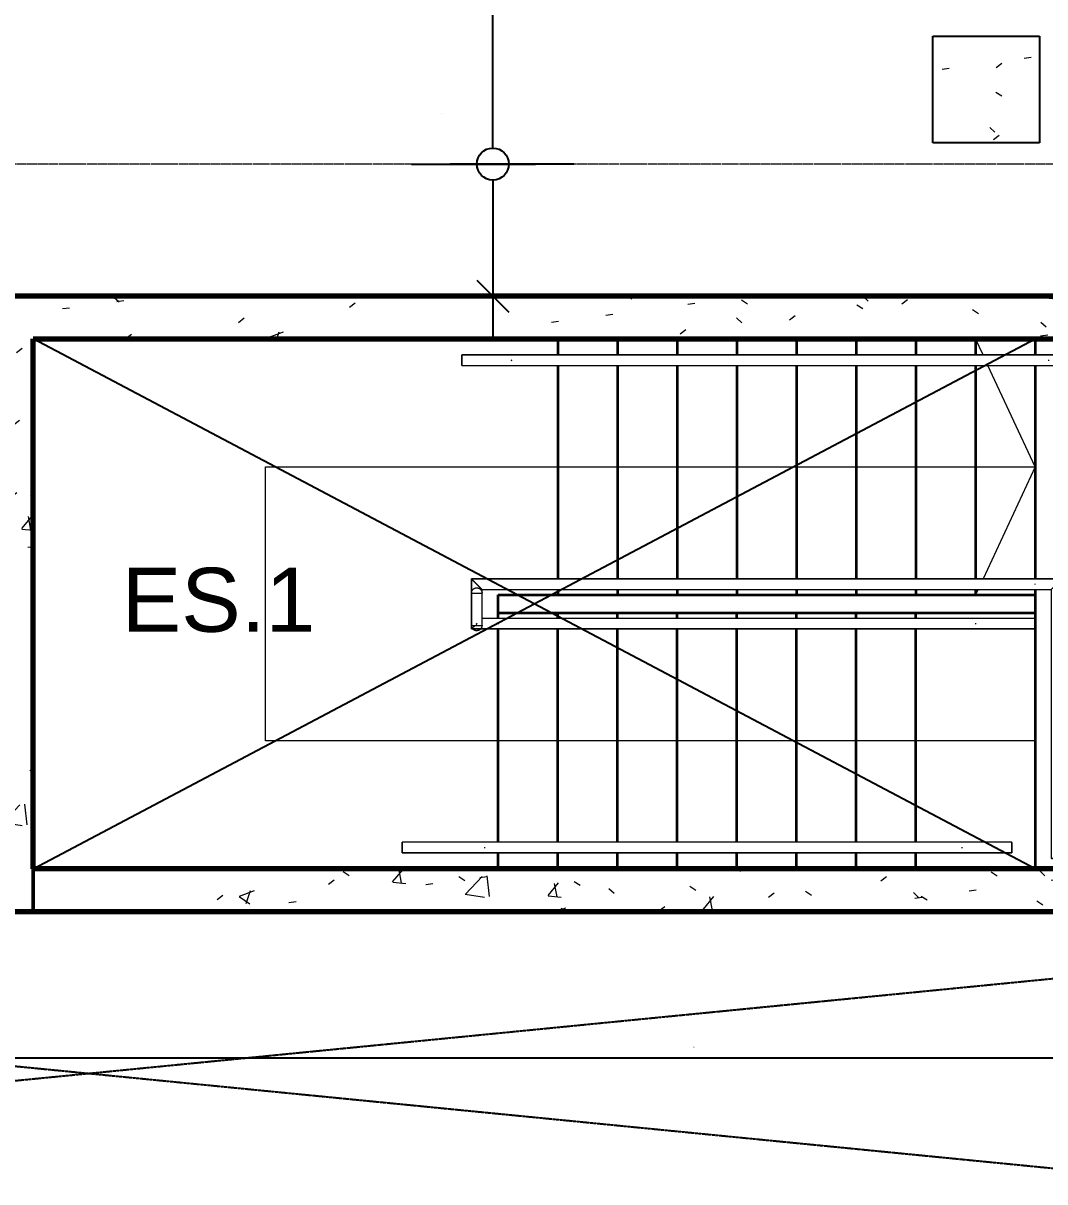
# Model space of a CAD drawing. Header units: millimetres. Extents: x -1379 to 1385823, y -4884429 to 548763.
# Drawn here: x 288662 to 293455, y -2310910 to -2305477 of the extents above; entities that cross this region are included whole.
import ezdxf

# ---------------------------------------------------------------- set-up
doc = ezdxf.new("R2010")
doc.units = ezdxf.units.MM
doc.linetypes.add('DPA_Grid _ Level 100', pattern=[10, 5.5, -1.6, 1.3, -1.6])
doc.linetypes.add('DPA_Overhead 100', pattern=[2.75, 1.75, -1])
for name, color, linetype in [('000 - CONCRETE_COL_CUT_COLOR_5', 7, 'Continuous'), ('000 - CONCRETE_EX_BUILDING_MAIN_COLOR_1', 7, 'Continuous'), ('000 - D I M', 7, 'Continuous')]:
    doc.layers.add(name, color=color, linetype=linetype)
for name, color, linetype, lineweight in [('_ _ A-DETL-OPENING', 7, 'Continuous', 25), ('A-COLS-E', 7, 'Continuous', 35), ('A-FLOR-E', 7, 'Continuous', 35), ('A-FLOR-HRAL', 7, 'Continuous', 35), ('A-FLOR-OVHD', 7, 'DPA_Overhead 100', 25), ('A-WALL', 7, 'Continuous', 70), ('A-WALL-PATT', 7, 'Continuous', 70), ('S-GRID', 7, 'Continuous', 9), ('S-STRS-ANNO', 7, 'Continuous', 9), ('S-STRS-E', 7, 'Continuous', 35), ('S-STRS-IDEN', 7, 'Continuous', 35), ('WALL-E', 7, 'Continuous', 50)]:
    doc.layers.add(name, color=color, linetype=linetype, lineweight=lineweight)
doc.styles.add('Arial_2', font='arial.ttf', dxfattribs={"height": 3})
doc.dimstyles.new('DPA-DIM-3_0_C-T', dxfattribs={"dimscale": 304.8, "dimtxt": 306.07782, "dimasz": 0.492126, "dimexe": 0.656168, "dimexo": 0.0625, "dimgap": 0.164042, "dimtad": 0, "dimjust": 2, "dimdec": 0, "dimzin": 0, "dimdsep": 46, "dimtxsty": 'Arial_2', "dimblk1": 'DOTBLANK', "dimblk2": 'OBLIQUE', "dimsah": 1, "dimcen": 0.09, "dimdle": 0.656168, "dimclrd": 7, "dimclre": 7, "dimclrt": 7, "dimadec": 8, "dimazin": 0, "dimtfac": 1, "dimtdec": 4, "dimtix": 1, "dimtmove": 2, "dimatfit": 3, "dimfxl": 1.312336, "dimfxlon": 1, "dimtvp": 1, "dimtolj": 1, "dimtzin": 0, "dimarcsym": 2})
doc.dimstyles.new('DPA-DIM-3_0_T-T', dxfattribs={"dimscale": 304.8, "dimtxt": 306.07782, "dimasz": 0.656168, "dimexe": 0.656168, "dimexo": 0.0625, "dimgap": 0.164042, "dimtad": 1, "dimdec": 0, "dimzin": 0, "dimdsep": 46, "dimtxsty": 'Arial_2', "dimblk1": 'OBLIQUE', "dimblk2": 'OBLIQUE', "dimsah": 1, "dimcen": 0.09, "dimdle": 0.656168, "dimclrd": 7, "dimclre": 7, "dimclrt": 7, "dimadec": 8, "dimazin": 0, "dimtfac": 1, "dimtdec": 4, "dimtix": 1, "dimtmove": 0, "dimatfit": 3, "dimfxl": 1.312336, "dimfxlon": 1, "dimtvp": 1, "dimtolj": 1, "dimtzin": 0, "dimarcsym": 2})
pattern_1 = [(50, (63773.17, 7357.75), (728.7365, -63.75582), [76.2, -838.2]), (355, (63773.2, 7357.75), (-140.97162, 764.2276), [60.96, -670.56]), (100.451, (63833.9, 7352.44), (587.77, 700.46675), [64.76, -712.36]), (46.184, (63773.2, 7560.95), (1084.31624, -168.17096), [114.3, -1257.3]), (96.636, (63863.5, 7546.9), (949.6099, 989.70985), [97.14, -1068.54]), (351.184, (63773.2, 7561), (949.62055, 989.70115), [91.44, -1005.84]), (21, (63874.77, 7510.15), (606.45787, -409.06057), [76.2, -838.2]), (326, (63874.8, 7510.15), (247.20834, 736.75292), [60.96, -670.56]), (71.451, (63925.3, 7476.06), (853.66825, 327.68547), [64.76, -712.36]), (37.5, (63773.17, 7357.75), (12.354693, 338.22012), [33.528, -628.904, 33.528, -647.192, -673.1]), (37.5, (63773.17, 7357.75), (12.354693, 338.22012), [-1343.152, 33.528, -639.572]), (7.5, (63773.17, 7357.75), (267.278874, 400.722127), [33.528, -354.584, 33.528, -613.664, -256.54]), (7.5, (63773.17, 7357.75), (267.278874, 400.722127), [-1035.304, 33.528, -223.012]), (327.5, (63546.6, 7357.75), (542.36333, -22.915345), [33.528, -220.472, 33.528, -758.952, -1051.56]), (327.5, (63546.6, 7357.75), (542.36333, -22.915345), [-1046.48, 33.528, -1018.032]), (317.5, (63445, 7357.75), (592.51696, 101.70711), [33.528, -296.672, 33.528, -492.76, -746.76]), (317.5, (63445, 7357.75), (592.51696, 101.70711), [-856.488, 33.528, -713.232])]

# ---------------------------------------------------------------- blocks, each defined once
blk = doc.blocks.new('DPA_Rectangular - 500 x 500mm-V6-IV01 - LOWER ROOF LEVEL PLAN')
at = {"layer": '000 - CONCRETE_COL_CUT_COLOR_5', "lineweight": 9}
h = blk.add_hatch(dxfattribs=at)
h.set_pattern_fill('FP_7', style=0, pattern_type=2)
h.set_pattern_definition([(50, (-229406.46, 2313145.5), (728.7365, -63.75582), [76.2, -838.2]), (355, (-229406.5, 2313145.5), (-140.97162, 764.2276), [60.96, -670.56]), (100.451, (-229345.74, 2313140.2), (587.77, 700.46675), [64.76, -712.36]), (46.184, (-229406.5, 2313348.7), (1084.31624, -168.17096), [114.3, -1257.3]), (96.636, (-229316.1, 2313334.7), (949.6099, 989.70985), [97.14, -1068.54]), (351.184, (-229406.5, 2313348.7), (949.62055, 989.70115), [91.44, -1005.84]), (21, (-229304.86, 2313297.9), (606.45787, -409.06057), [76.2, -838.2]), (326, (-229304.9, 2313297.9), (247.20834, 736.75292), [60.96, -670.56]), (71.451, (-229254.3, 2313263.8), (853.66825, 327.68547), [64.76, -712.36]), (37.5, (-229406.46, 2313145.48), (12.354693, 338.22012), [33.528, -628.904, 33.528, -1320.292]), (37.5, (-229406.46, 2313145.48), (12.354693, 338.22012), [-695.96, -647.192, 33.528, -639.572]), (7.5, (-229406.46, 2313145.48), (267.278874, 400.722127), [33.528, -354.584, 33.528, -870.204]), (7.5, (-229406.46, 2313145.48), (267.278874, 400.722127), [-421.64, -613.664, 33.528, -223.012]), (327.5, (-229633.03, 2313145.48), (542.36333, -22.915345), [33.528, -220.472, 33.528, -1810.512]), (327.5, (-229633.03, 2313145.48), (542.36333, -22.915345), [-287.528, -758.952, 33.528, -1018.032]), (317.5, (-229734.63, 2313145.5), (592.51696, 101.70711), [33.528, -296.672, 33.528, -1239.52]), (317.5, (-229734.63, 2313145.5), (592.51696, 101.70711), [-363.728, -492.76, 33.528, -713.232])])
h.paths.add_polyline_path([(250, -250), (250, 250), (-250, 250), (-250, -250)])
at = {"layer": '000 - CONCRETE_COL_CUT_COLOR_5', "color": 7}
for p, q in [((-250, 250), (250, 250)), ((-250, -250), (-250, 250)), ((250, 250), (250, -250)), ((250, -250), (-250, -250))]:
    blk.add_line(p, q, dxfattribs=at)
blk = doc.blocks.new('Railing - Railing-6006612-IV01 - LOWER ROOF LEVEL PLAN')
at = {"layer": '000 - CONCRETE_EX_BUILDING_MAIN_COLOR_1', "color": 7, "lineweight": 9}
for p, q in [((290764.6, -2308317.7), (290764.6, -2308200.2)), ((290814.6, -2308267.7), (290814.6, -2308200.2)), ((290889.6, -2308267.7), (290814.6, -2308267.7)), ((291589.6, -2308267.7), (290889.6, -2308267.7)), ((292429.6, -2308267.7), (291589.6, -2308267.7)), ((293129.6, -2308267.7), (292429.6, -2308267.7)), ((293409.6, -2308267.7), (293129.6, -2308267.7)), ((290772.4, -2308317.7), (290764.6, -2308317.7)), ((290889.6, -2308317.7), (290806.5, -2308317.7)), ((291589.6, -2308317.7), (290889.6, -2308317.7)), ((292429.6, -2308317.7), (291589.6, -2308317.7)), ((293129.6, -2308317.7), (292429.6, -2308317.7)), ((293409.6, -2308317.7), (293129.6, -2308317.7))]:
    blk.add_line(p, q, dxfattribs=at)
blk = doc.blocks.new('Top Rail Type - Top Rail_Internal_-6006617-IV01 - LOWER ROOF LEVEL PLAN')
at = {"layer": '000 - CONCRETE_EX_BUILDING_MAIN_COLOR_1', "color": 7, "lineweight": 9}
for p, q in [((290764.6, -2308149.6), (290764.6, -2308200.2)), ((290787.3, -2308149.6), (290792, -2308149.6)), ((290814.6, -2308200.2), (290814.6, -2308149.6)), ((290764.6, -2308200.2), (290764.6, -2308317.7)), ((290814.6, -2308267.7), (290814.6, -2308200.2)), ((290882.5, -2308267.7), (290814.6, -2308267.7)), ((291576.4, -2308267.7), (290882.5, -2308267.7)), ((292416.4, -2308267.7), (291576.4, -2308267.7)), ((293122.5, -2308267.7), (292416.4, -2308267.7)), ((293409.6, -2308267.7), (293122.5, -2308267.7)), ((290764.6, -2308317.7), (290882.5, -2308317.7)), ((290882.5, -2308317.7), (291576.4, -2308317.7)), ((291576.4, -2308317.7), (292416.4, -2308317.7)), ((292416.4, -2308317.7), (293122.5, -2308317.7)), ((293122.5, -2308317.7), (293409.6, -2308317.7))]:
    blk.add_line(p, q, dxfattribs=at)
for points, knots in [([(290787.3, -2308295.1), (290787.5, -2308294.9), (290788.3, -2308294.1), (290789.6, -2308292.7), (290791, -2308291.4), (290791.7, -2308290.6), (290792, -2308290.4)], [-0.5298173, -0.5298173, -0.5298173, -0.5298173, -0.52083333, -0.5, -0.47916667, -0.4701827, -0.4701827, -0.4701827, -0.4701827]), ([(290765.5, -2308316.9), (290765.8, -2308316.6), (290766.5, -2308315.9), (290767.9, -2308314.5), (290769.4, -2308312.9), (290770.5, -2308311.9), (290770.8, -2308311.5)], [-0.9166667, -0.9166667, -0.9166667, -0.9166667, -0.875, -0.8333333, -0.7916667, -0.7708333, -0.7708333, -0.7708333, -0.7708333]), ([(290772, -2308310.4), (290772.7, -2308309.7), (290774, -2308308.4), (290775.7, -2308306.6), (290777.1, -2308305.3), (290778.6, -2308303.8), (290780, -2308302.4), (290781, -2308301.4), (290781.5, -2308300.9)], [-0.75, -0.75, -0.75, -0.75, -0.7083333, -0.6875, -0.6666667, -0.6458333, -0.625, -0.6059328, -0.6059328, -0.6059328, -0.6059328])]:
    blk.add_open_spline(points, degree=3, knots=knots, dxfattribs=at)
for points in [[(290889.6, -2308290.8), (290889.6, -2308291.4), (290889.6, -2308292.7), (290889.6, -2308294.1), (290889.6, -2308294.7)], [(293129.6, -2308290.8), (293129.6, -2308291.4), (293129.6, -2308292.7), (293129.6, -2308294.1), (293129.6, -2308294.7)], [(290768, -2308314.4), (290767.4, -2308314.9), (290766.5, -2308315.9), (290765.8, -2308316.6), (290765.5, -2308316.9)]]:
    blk.add_open_spline(points, degree=3, dxfattribs=at)
blk = doc.blocks.new('Top Rail Type - Half Circle_25mm-5997168-IV01 - LOWER ROOF LEVEL PLAN')
at = {"layer": '000 - CONCRETE_EX_BUILDING_MAIN_COLOR_1', "color": 7, "lineweight": 9, "flags": 128}
for points in [[(0, 25), (1, 25), (2, 24.9), (3, 24.8), (4, 24.7), (5, 24.5), (5.9, 24.3), (6.9, 24), (7.9, 23.7), (8.8, 23.4), (9.7, 23), (10.6, 22.6), (11.5, 22.2), (12.4, 21.7), (13.3, 21.2), (14.1, 20.6), (14.9, 20.1), (15.7, 19.4), (16.5, 18.8), (17.2, 18.1), (17.9, 17.4), (18.6, 16.7)], [(18.6, 16.7), (19.3, 15.9), (19.9, 15.1), (20.5, 14.3), (21, 13.5), (21.6, 12.7), (22, 11.8), (22.5, 10.9), (22.9, 10), (23.3, 9.1), (23.6, 8.1), (24, 7.2), (24.2, 6.2), (24.4, 5.2), (24.6, 4.2), (24.8, 3.3), (24.9, 2.3), (25, 1.3), (25, 0.3)], [(25, -1), (24.9, -2), (24.8, -3), (24.7, -4), (24.5, -5), (24.3, -5.9), (24, -6.9), (23.7, -7.9), (23.4, -8.8), (23, -9.7), (22.6, -10.6), (22.2, -11.5), (21.7, -12.4), (21.2, -13.3), (20.6, -14.1), (20.1, -14.9), (19.4, -15.7), (18.8, -16.5), (18.1, -17.2), (17.4, -17.9), (16.7, -18.6), (15.9, -19.3), (15.1, -19.9), (14.3, -20.5), (13.5, -21), (12.7, -21.6), (11.8, -22), (10.9, -22.5), (10, -22.9), (9.1, -23.3), (8.1, -23.6), (7.2, -24), (6.2, -24.2), (5.2, -24.4), (4.2, -24.6), (3.3, -24.8), (2.3, -24.9), (1.3, -25), (0.3, -25), (0, -25)]]:
    blk.add_lwpolyline(points, dxfattribs=at)
blk = doc.blocks.new('Top Rail Type - Top Rail_Internal_-V664-IV01 - LOWER ROOF LEVEL PLAN')
at = {"layer": '000 - CONCRETE_EX_BUILDING_MAIN_COLOR_1', "color": 7, "lineweight": 9}
for p, q in [((290764.6, -2308149.6), (290814.6, -2308149.6)), ((290764.6, -2308317.7), (290764.6, -2308149.6)), ((290814.6, -2308267.7), (290814.6, -2308149.6)), ((290889.6, -2308267.7), (290814.6, -2308267.7)), ((293129.6, -2308267.7), (290889.6, -2308267.7)), ((293409.6, -2308267.7), (293129.6, -2308267.7)), ((290889.6, -2308317.7), (290764.6, -2308317.7)), ((293129.6, -2308317.7), (290889.6, -2308317.7)), ((293409.6, -2308317.7), (293129.6, -2308317.7))]:
    blk.add_line(p, q, dxfattribs=at)
blk = doc.blocks.new('Railing - Railing-6006670-IV01 - LOWER ROOF LEVEL PLAN')
at = {"layer": '000 - CONCRETE_EX_BUILDING_MAIN_COLOR_1', "color": 7, "lineweight": 9}
for p, q in [((290764.6, -2308082.7), (290889.6, -2308082.7)), ((290764.6, -2308200.2), (290764.6, -2308082.7)), ((290889.6, -2308082.7), (291869.6, -2308082.7)), ((291869.6, -2308082.7), (292709.6, -2308082.7)), ((292709.6, -2308082.7), (293409.6, -2308082.7)), ((293409.6, -2308082.7), (293534.6, -2308082.7)), ((293534.6, -2308082.7), (293534.6, -2309342.7)), ((290814.6, -2308132.7), (290889.6, -2308132.7)), ((290814.6, -2308200.2), (290814.6, -2308132.7)), ((290889.6, -2308132.7), (291869.6, -2308132.7)), ((291869.6, -2308132.7), (292709.6, -2308132.7)), ((292709.6, -2308132.7), (293409.6, -2308132.7)), ((293409.6, -2308132.7), (293484.6, -2308132.7)), ((293484.6, -2308132.7), (293484.6, -2309342.7))]:
    blk.add_line(p, q, dxfattribs=at)
blk = doc.blocks.new('Top Rail Type - Top Rail_Internal_-6006675-IV01 - LOWER ROOF LEVEL PLAN')
at = {"layer": '000 - CONCRETE_EX_BUILDING_MAIN_COLOR_1', "color": 7, "lineweight": 9}
for p, q in [((290764.6, -2308082.7), (290764.6, -2308200.2)), ((290896.8, -2308082.7), (290764.6, -2308082.7)), ((291882.9, -2308082.7), (290896.8, -2308082.7)), ((292722.9, -2308082.7), (291882.9, -2308082.7)), ((293416.8, -2308082.7), (292722.9, -2308082.7)), ((293534.6, -2308082.7), (293416.8, -2308082.7)), ((293534.6, -2309342.7), (293534.6, -2308082.7)), ((290814.6, -2308200.2), (290814.6, -2308132.7)), ((290814.6, -2308132.7), (290896.8, -2308132.7)), ((290896.8, -2308132.7), (291882.9, -2308132.7)), ((291882.9, -2308132.7), (292722.9, -2308132.7)), ((292722.9, -2308132.7), (293416.8, -2308132.7)), ((293416.8, -2308132.7), (293484.6, -2308132.7)), ((293484.6, -2308132.7), (293484.6, -2309342.7)), ((290764.6, -2308200.2), (290764.6, -2308300.9)), ((290814.6, -2308300.9), (290814.6, -2308200.2)), ((290792, -2308300.9), (290787.3, -2308300.9)), ((293484.6, -2309342.7), (293484.6, -2309393.4)), ((293534.6, -2309393.4), (293534.6, -2309342.7)), ((293485.5, -2309393.4), (293533.8, -2309393.4)), ((293533.8, -2309393.4), (293485.5, -2309393.4))]:
    blk.add_line(p, q, dxfattribs=at)
for points, knots in [([(290813.1, -2308131.2), (290813, -2308131), (290812.5, -2308130.5), (290811.3, -2308129.4), (290809.8, -2308127.9), (290808.4, -2308126.5), (290806.9, -2308125), (290804.9, -2308123), (290802.6, -2308120.7), (290800.7, -2308118.8), (290799.2, -2308117.3), (290797.7, -2308115.7), (290796.1, -2308114.2), (290794.5, -2308112.6), (290792.9, -2308111), (290791.3, -2308109.3), (290789.6, -2308107.7), (290788, -2308106.1), (290786.4, -2308104.4), (290784.8, -2308102.8), (290783.2, -2308101.2), (290781.6, -2308099.7), (290780.1, -2308098.1), (290778.6, -2308096.6), (290777.1, -2308095.2), (290775.7, -2308093.8), (290774, -2308092), (290772.3, -2308090.4), (290770.8, -2308088.9), (290769.4, -2308087.5), (290767.9, -2308086), (290766.5, -2308084.5), (290765.8, -2308083.8), (290765.5, -2308083.6)], [0.1123442, 0.1123442, 0.1123442, 0.1123442, 0.125, 0.1666667, 0.2083333, 0.2291667, 0.25, 0.2916667, 0.3333333, 0.3541667, 0.375, 0.3958333, 0.4166667, 0.4375, 0.4583333, 0.4791667, 0.5, 0.5208333, 0.5416667, 0.5625, 0.5833333, 0.6041667, 0.625, 0.6458333, 0.6666667, 0.6875, 0.7083333, 0.75, 0.7708333, 0.7916667, 0.8333333, 0.875, 0.9166667, 0.9166667, 0.9166667, 0.9166667]), ([(290765.5, -2308083.6), (290765.8, -2308083.8), (290766.5, -2308084.5), (290767.9, -2308086), (290769.4, -2308087.5), (290770.8, -2308088.9), (290772.3, -2308090.4), (290774.4, -2308092.4), (290776.6, -2308094.7), (290778.6, -2308096.6), (290780.1, -2308098.1), (290781.6, -2308099.7), (290783.2, -2308101.2), (290784.8, -2308102.8), (290786.4, -2308104.4), (290788, -2308106.1), (290789.6, -2308107.7), (290791.3, -2308109.3), (290792.9, -2308111), (290794.5, -2308112.6), (290796.1, -2308114.2), (290797.7, -2308115.7), (290799.2, -2308117.3), (290800.7, -2308118.8), (290802.1, -2308120.2), (290803.5, -2308121.6), (290805.3, -2308123.4), (290806.9, -2308125), (290808.4, -2308126.5), (290809.8, -2308127.9), (290811.3, -2308129.4), (290812.5, -2308130.5), (290813, -2308131), (290813.1, -2308131.2)], [0.0833333, 0.0833333, 0.0833333, 0.0833333, 0.125, 0.1666667, 0.2083333, 0.2291667, 0.25, 0.2916667, 0.3333333, 0.3541667, 0.375, 0.3958333, 0.4166667, 0.4375, 0.4583333, 0.4791667, 0.5, 0.5208333, 0.5416667, 0.5625, 0.5833333, 0.6041667, 0.625, 0.6458333, 0.6666667, 0.6875, 0.7083333, 0.75, 0.7708333, 0.7916667, 0.8333333, 0.875, 0.8876558, 0.8876558, 0.8876558, 0.8876558]), ([(293533.8, -2308083.6), (293533.5, -2308083.8), (293532.8, -2308084.5), (293531.3, -2308086), (293529.8, -2308087.5), (293528.4, -2308088.9), (293527, -2308090.4), (293525.3, -2308092), (293523.5, -2308093.8), (293522.1, -2308095.2), (293520.7, -2308096.6), (293519.2, -2308098.1), (293517.7, -2308099.7), (293516.1, -2308101.2), (293514.5, -2308102.8), (293512.9, -2308104.4), (293511.3, -2308106.1), (293509.6, -2308107.7), (293508, -2308109.3), (293506.4, -2308111), (293504.7, -2308112.6), (293503.2, -2308114.2), (293501.6, -2308115.7), (293500.1, -2308117.3), (293498.6, -2308118.8), (293497.1, -2308120.2), (293495.7, -2308121.6), (293494, -2308123.4), (293492.3, -2308125), (293490.8, -2308126.5), (293489.4, -2308127.9), (293487.9, -2308129.4), (293486.8, -2308130.5), (293486.3, -2308131.1), (293486.2, -2308131.2)], [-0.9166667, -0.9166667, -0.9166667, -0.9166667, -0.875, -0.8333333, -0.7916667, -0.7708333, -0.75, -0.7083333, -0.6875, -0.6666667, -0.6458333, -0.625, -0.6041667, -0.5833333, -0.5625, -0.5416667, -0.5208333, -0.5, -0.4791667, -0.4583333, -0.4375, -0.4166667, -0.3958333, -0.375, -0.3541667, -0.3333333, -0.3125, -0.2916667, -0.25, -0.2291667, -0.2083333, -0.1666667, -0.125, -0.1123442, -0.1123442, -0.1123442, -0.1123442]), ([(293486.2, -2308131.2), (293486.3, -2308131.1), (293486.8, -2308130.5), (293487.9, -2308129.4), (293489.4, -2308127.9), (293490.8, -2308126.5), (293492.3, -2308125), (293494, -2308123.4), (293495.7, -2308121.6), (293497.1, -2308120.2), (293498.6, -2308118.8), (293500.1, -2308117.3), (293501.6, -2308115.7), (293503.2, -2308114.2), (293504.7, -2308112.6), (293506.4, -2308111), (293508, -2308109.3), (293509.6, -2308107.7), (293511.3, -2308106.1), (293512.9, -2308104.4), (293514.5, -2308102.8), (293516.1, -2308101.2), (293517.7, -2308099.7), (293519.2, -2308098.1), (293520.7, -2308096.6), (293522.1, -2308095.2), (293523.5, -2308093.8), (293525.3, -2308092), (293527, -2308090.4), (293528.4, -2308088.9), (293529.8, -2308087.5), (293531.3, -2308086), (293532.8, -2308084.5), (293533.5, -2308083.8), (293533.8, -2308083.6)], [-0.8876558, -0.8876558, -0.8876558, -0.8876558, -0.875, -0.8333333, -0.7916667, -0.7708333, -0.75, -0.7083333, -0.6875, -0.6666667, -0.6458333, -0.625, -0.6041667, -0.5833333, -0.5625, -0.5416667, -0.5208333, -0.5, -0.4791667, -0.4583333, -0.4375, -0.4166667, -0.3958333, -0.375, -0.3541667, -0.3333333, -0.3125, -0.2916667, -0.25, -0.2291667, -0.2083333, -0.1666667, -0.125, -0.0833333, -0.0833333, -0.0833333, -0.0833333])]:
    blk.add_open_spline(points, degree=3, knots=knots, dxfattribs=at)
for points in [[(290889.7, -2308109.7), (290889.6, -2308109), (290889.6, -2308107.7), (290889.6, -2308106.4), (290889.7, -2308105.7)], [(293409.7, -2308109.7), (293409.6, -2308109), (293409.6, -2308107.7), (293409.6, -2308106.4), (293409.7, -2308105.7)]]:
    blk.add_open_spline(points, degree=3, dxfattribs=at)
blk = doc.blocks.new('Top Rail Type - Half Circle_25mm-V665-IV01 - LOWER ROOF LEVEL PLAN')
at = {"layer": '000 - CONCRETE_EX_BUILDING_MAIN_COLOR_1', "color": 7, "lineweight": 9, "flags": 128}
for points in [[(0, 25), (1, 25), (2, 24.9), (3, 24.8), (4, 24.7), (5, 24.5), (5.9, 24.3), (6.9, 24), (7.9, 23.7), (8.8, 23.4), (9.7, 23), (10.6, 22.6), (11.5, 22.2), (12.4, 21.7), (13.3, 21.2), (14.1, 20.6), (14.9, 20.1), (15.7, 19.4), (16.5, 18.8), (17.2, 18.1), (17.9, 17.4), (18.6, 16.7), (19.3, 15.9), (19.9, 15.1), (20.5, 14.3), (21, 13.5), (21.6, 12.7), (22, 11.8), (22.5, 10.9), (22.9, 10), (23.3, 9.1), (23.6, 8.1), (24, 7.2), (24.2, 6.2), (24.4, 5.2), (24.6, 4.2), (24.8, 3.3), (24.9, 2.3), (25, 1.3), (25, 0.3), (25, 0)], [(25, 0), (25, -1), (24.9, -2), (24.8, -3), (24.7, -4), (24.5, -5), (24.3, -5.9), (24, -6.9), (23.7, -7.9), (23.4, -8.8), (23, -9.7), (22.6, -10.6), (22.2, -11.5), (21.7, -12.4), (21.2, -13.3), (20.6, -14.1), (20.1, -14.9), (19.4, -15.7), (18.8, -16.5), (18.1, -17.2), (17.4, -17.9), (16.7, -18.6), (15.9, -19.3), (15.1, -19.9), (14.3, -20.5), (13.5, -21), (12.7, -21.6), (11.8, -22), (10.9, -22.5), (10, -22.9), (9.1, -23.3), (8.1, -23.6), (7.2, -24), (6.2, -24.2), (5.2, -24.4), (4.2, -24.6), (3.3, -24.8), (2.3, -24.9), (1.3, -25), (0.3, -25), (0, -25)]]:
    blk.add_lwpolyline(points, dxfattribs=at)
blk = doc.blocks.new('Top Rail Type - Top Rail_Internal_-V667-IV01 - LOWER ROOF LEVEL PLAN')
at = {"layer": '000 - CONCRETE_EX_BUILDING_MAIN_COLOR_1', "color": 7, "lineweight": 9}
for p, q in [((290764.6, -2308082.7), (290889.6, -2308082.7)), ((290764.6, -2308300.9), (290764.6, -2308082.7)), ((290889.6, -2308082.7), (293409.6, -2308082.7)), ((293409.6, -2308082.7), (293534.6, -2308082.7)), ((293534.6, -2308082.7), (293534.6, -2309393.4)), ((290814.6, -2308132.7), (290889.6, -2308132.7)), ((290814.6, -2308300.9), (290814.6, -2308132.7)), ((290889.6, -2308132.7), (293409.6, -2308132.7)), ((293409.6, -2308132.7), (293484.6, -2308132.7)), ((293484.6, -2308132.7), (293484.6, -2309393.4)), ((290764.6, -2308300.9), (290814.6, -2308300.9)), ((293534.6, -2309393.4), (293484.6, -2309393.4))]:
    blk.add_line(p, q, dxfattribs=at)
blk = doc.blocks.new('Top Rail Type - Top Rail_Internal_-6008151-IV01 - LOWER ROOF LEVEL PLAN')
at = {"layer": '000 - CONCRETE_EX_BUILDING_MAIN_COLOR_1', "color": 7, "lineweight": 9}
for p, q in [((290960.8, -2307032.7), (290719.6, -2307032.7)), ((290719.6, -2307081.9), (290719.6, -2307033.6)), ((290719.6, -2307033.6), (290719.6, -2307081.9)), ((293480.8, -2307032.7), (290960.8, -2307032.7)), ((293859.6, -2307032.7), (293480.8, -2307032.7)), ((293859.6, -2307081.9), (293859.6, -2307033.6)), ((293859.6, -2307033.6), (293859.6, -2307081.9)), ((290719.6, -2307082.7), (290960.8, -2307082.7)), ((290960.8, -2307082.7), (293480.8, -2307082.7)), ((293480.8, -2307082.7), (293859.6, -2307082.7))]:
    blk.add_line(p, q, dxfattribs=at)
for points in [[(290953.7, -2307059.7), (290953.6, -2307059.1), (290953.6, -2307057.7), (290953.6, -2307056.4), (290953.7, -2307055.7)], [(293473.7, -2307059.7), (293473.6, -2307059.1), (293473.6, -2307057.7), (293473.6, -2307056.4), (293473.7, -2307055.7)]]:
    blk.add_open_spline(points, degree=3, dxfattribs=at)
blk = doc.blocks.new('Top Rail Type - Top Rail_Internal_-V668-IV01 - LOWER ROOF LEVEL PLAN')
at = {"layer": '000 - CONCRETE_EX_BUILDING_MAIN_COLOR_1', "color": 7, "lineweight": 9}
for p, q in [((290719.6, -2307032.7), (290719.6, -2307082.7)), ((290719.6, -2307032.7), (290953.6, -2307032.7)), ((290953.6, -2307032.7), (293473.6, -2307032.7)), ((293473.6, -2307032.7), (293859.6, -2307032.7)), ((293859.6, -2307032.7), (293859.6, -2307082.7)), ((290719.6, -2307082.7), (290953.6, -2307082.7)), ((290953.6, -2307082.7), (293473.6, -2307082.7)), ((293473.6, -2307082.7), (293859.6, -2307082.7))]:
    blk.add_line(p, q, dxfattribs=at)
blk = doc.blocks.new('Top Rail Type - Top Rail_Internal_-6008788-IV01 - LOWER ROOF LEVEL PLAN')
at = {"layer": '000 - CONCRETE_EX_BUILDING_MAIN_COLOR_1', "color": 7, "lineweight": 9}
for p, q in [((290818.5, -2309317.7), (290439.6, -2309317.7)), ((290439.6, -2309318.6), (290439.6, -2309366.9)), ((290439.6, -2309366.9), (290439.6, -2309318.6)), ((293058.5, -2309317.7), (290818.5, -2309317.7)), ((293299.6, -2309317.7), (293058.5, -2309317.7)), ((293299.6, -2309318.6), (293299.6, -2309366.9)), ((293299.6, -2309366.9), (293299.6, -2309318.6)), ((290439.6, -2309367.7), (290818.5, -2309367.7)), ((290818.5, -2309367.7), (293058.5, -2309367.7)), ((293058.5, -2309367.7), (293299.6, -2309367.7))]:
    blk.add_line(p, q, dxfattribs=at)
for points in [[(290825.6, -2309340.7), (290825.6, -2309341.4), (290825.6, -2309342.7), (290825.6, -2309344.1), (290825.6, -2309344.7)], [(293065.6, -2309340.7), (293065.6, -2309341.4), (293065.6, -2309342.7), (293065.6, -2309344.1), (293065.6, -2309344.7)]]:
    blk.add_open_spline(points, degree=3, dxfattribs=at)
blk = doc.blocks.new('Top Rail Type - Top Rail_Internal_-V669-IV01 - LOWER ROOF LEVEL PLAN')
at = {"layer": '000 - CONCRETE_EX_BUILDING_MAIN_COLOR_1', "color": 7, "lineweight": 9}
for p, q in [((290439.6, -2309367.7), (290439.6, -2309317.7)), ((290825.6, -2309317.7), (290439.6, -2309317.7)), ((293065.6, -2309317.7), (290825.6, -2309317.7)), ((293299.6, -2309317.7), (293065.6, -2309317.7)), ((293299.6, -2309367.7), (293299.6, -2309317.7)), ((290825.6, -2309367.7), (290439.6, -2309367.7)), ((293065.6, -2309367.7), (290825.6, -2309367.7)), ((293299.6, -2309367.7), (293065.6, -2309367.7))]:
    blk.add_line(p, q, dxfattribs=at)
blk = doc.blocks.new('_Oblique')
at = {"color": 7, "linetype": 'ByBlock', "lineweight": -2}
blk.add_line((-0.5, -0.5), (0.5, 0.5), dxfattribs=at)
blk = doc.blocks.new('DIMBLOCK29-IV01 - LOWER ROOF LEVEL PLAN')
at = {"layer": '000 - D I M', "color": 7, "lineweight": -2, "transparency": 16777216}
for p, q in [((287789.6, -2309947.7), (287789.6, -2310528.7)), ((288509.6, -2309947.7), (288509.6, -2310528.7)), ((287589.6, -2310328.7), (288709.6, -2310328.7))]:
    blk.add_line(p, q, dxfattribs=at)
at = {"layer": 'Defpoints', "color": 7, "transparency": 16777216}
for p in [(287789.6, -2309928.7), (288509.6, -2309928.7), (288509.6, -2310328.7)]:
    blk.add_point(p, dxfattribs=at)
at = {"layer": '000 - D I M', "color": 7, "lineweight": -2, "transparency": 16777216, "xscale": 200, "yscale": 200, "zscale": 200, "rotation": 180}
blk.add_blockref('_Oblique', (287789.6, -2310328.7), dxfattribs=at)
at = {"layer": '000 - D I M', "color": 7, "lineweight": -2, "transparency": 16777216, "xscale": 200, "yscale": 200, "zscale": 200}
blk.add_blockref('_Oblique', (288509.6, -2310328.7), dxfattribs=at)
at = {"layer": '000 - D I M', "color": 7, "transparency": 16777216, "insert": (288149.6, -2310277.1), "char_height": 3, "width": 830.648, "attachment_point": 5, "style": 'Arial_2'}
blk.add_mtext('\\A1;720', dxfattribs=at)
blk = doc.blocks.new('DIMBLOCK30-IV01 - LOWER ROOF LEVEL PLAN')
at = {"layer": '000 - D I M', "color": 7, "lineweight": -2, "transparency": 16777216}
for p, q in [((288509.6, -2309947.7), (288509.6, -2310528.7)), ((295109.6, -2309947.7), (295109.6, -2310528.7)), ((288309.6, -2310328.7), (295309.6, -2310328.7))]:
    blk.add_line(p, q, dxfattribs=at)
at = {"layer": 'Defpoints', "color": 7, "transparency": 16777216}
for p in [(288509.6, -2309928.7), (295109.6, -2309928.7), (295109.6, -2310328.7)]:
    blk.add_point(p, dxfattribs=at)
at = {"layer": '000 - D I M', "color": 7, "lineweight": -2, "transparency": 16777216, "xscale": 200, "yscale": 200, "zscale": 200, "rotation": 180}
blk.add_blockref('_Oblique', (288509.6, -2310328.7), dxfattribs=at)
at = {"layer": '000 - D I M', "color": 7, "lineweight": -2, "transparency": 16777216, "xscale": 200, "yscale": 200, "zscale": 200}
blk.add_blockref('_Oblique', (295109.6, -2310328.7), dxfattribs=at)
at = {"layer": '000 - D I M', "color": 7, "transparency": 16777216, "insert": (291809.6, -2310277.1), "char_height": 3, "width": 1107.531, "attachment_point": 5, "style": 'Arial_2'}
blk.add_mtext('\\A1;6600', dxfattribs=at)
blk = doc.blocks.new('DIMBLOCK44-IV01 - LOWER ROOF LEVEL PLAN')
at = {"layer": 'Defpoints', "color": 7, "transparency": 16777216}
for p in [(290723.6, -2306137.7), (290723.6, -2306137.7), (290865.1, -2306137.7)]:
    blk.add_point(p, dxfattribs=at)
blk = doc.blocks.new('_DotBlank')
at = {"color": 7, "linetype": 'ByBlock', "lineweight": -2}
blk.add_line((-0.5, 0), (-1, 0), dxfattribs=at)
blk.add_circle((0, 0), 0.5, dxfattribs=at)
blk = doc.blocks.new('_None')
blk = doc.blocks.new('DIMBLOCK45-IV01 - LOWER ROOF LEVEL PLAN')
at = {"layer": '000 - D I M', "color": 7, "lineweight": -2, "transparency": 16777216}
for p, q in [((290865.1, -2305987.7), (290865.1, -2304517.7)), ((291246, -2304717.7), (290665.1, -2304717.7)), ((290484.1, -2306137.7), (291065.1, -2306137.7))]:
    blk.add_line(p, q, dxfattribs=at)
at = {"layer": 'Defpoints', "color": 7, "transparency": 16777216}
for p in [(290865.1, -2304717.7), (291265.1, -2304717.7), (290465.1, -2306137.7)]:
    blk.add_point(p, dxfattribs=at)
at = {"layer": '000 - D I M', "color": 7, "lineweight": -2, "transparency": 16777216, "xscale": 150, "yscale": 150, "zscale": 150}
for name, p, rotation in [('_Oblique', (290865.1, -2304717.7), 90), ('_DotBlank', (290865.1, -2306137.7), 270)]:
    blk.add_blockref(name, p, dxfattribs=dict(at, rotation=rotation))
at = {"layer": '000 - D I M', "color": 7, "transparency": 16777216, "insert": (290623.6, -2305907.6), "char_height": 3, "width": 1107.531, "attachment_point": 1, "rotation": 90, "line_spacing_factor": 0.941778, "style": 'Arial_2'}
blk.add_mtext('\\A1;1420', dxfattribs=at)
blk = doc.blocks.new('DIMBLOCK46-IV01 - LOWER ROOF LEVEL PLAN')
at = {"layer": 'Defpoints', "color": 7, "transparency": 16777216}
for p in [(290865.1, -2306137.7), (291006.5, -2306137.7), (291006.5, -2306137.7)]:
    blk.add_point(p, dxfattribs=at)
blk = doc.blocks.new('DIMBLOCK47-IV01 - LOWER ROOF LEVEL PLAN')
at = {"layer": '000 - D I M', "color": 7, "lineweight": -2, "transparency": 16777216}
for p, q in [((291246, -2306137.7), (290665.1, -2306137.7)), ((290865.1, -2306287.7), (290865.1, -2306957.7)), ((291246, -2306757.7), (290665.1, -2306757.7))]:
    blk.add_line(p, q, dxfattribs=at)
at = {"layer": 'Defpoints', "color": 7, "transparency": 16777216}
for p in [(291265.1, -2306137.7), (290865.1, -2306757.7), (291265.1, -2306757.7)]:
    blk.add_point(p, dxfattribs=at)
at = {"layer": '000 - D I M', "color": 7, "lineweight": -2, "transparency": 16777216, "xscale": 150, "yscale": 150, "zscale": 150}
for name, p, rotation in [('_DotBlank', (290865.1, -2306137.7), 90), ('_Oblique', (290865.1, -2306757.7), 270)]:
    blk.add_blockref(name, p, dxfattribs=dict(at, rotation=rotation))
at = {"layer": '000 - D I M', "color": 7, "transparency": 16777216, "insert": (290623.6, -2306747.7), "char_height": 3, "width": 830.648, "attachment_point": 1, "rotation": 90, "line_spacing_factor": 0.941778, "style": 'Arial_2'}
blk.add_mtext('\\A1;620', dxfattribs=at)

msp = doc.modelspace()

# ---------------------------------------------------------------- hatches: boundary and pattern name
at = {"layer": 'A-WALL-PATT', "lineweight": 9}
h = msp.add_hatch(dxfattribs=at)
h.set_pattern_fill('FP_2', style=0, pattern_type=2)
h.set_pattern_definition(pattern_1)
h.paths.add_polyline_path([(288509.6, -2309642.7), (288709.6, -2309642.7), (288709.6, -2306757.7), (288509.6, -2306757.7), (288509.6, -2309285.6)])
h = msp.add_hatch(dxfattribs=at)
h.set_pattern_fill('FP_2', style=0, pattern_type=2)
h.set_pattern_definition(pattern_1)
h.paths.add_polyline_path([(294909.6, -2306957.7), (294909.6, -2306757.7), (288709.6, -2306757.7), (288709.6, -2306957.7), (294850.3, -2306957.7)])
h = msp.add_hatch(dxfattribs=at)
h.set_pattern_fill('FP_2', style=0, pattern_type=2)
h.set_pattern_definition(pattern_1)
h.paths.add_polyline_path([(294909.6, -2309642.7), (294909.6, -2309442.7), (288709.6, -2309442.7), (288709.6, -2309642.7), (294850.3, -2309642.7)])

# ---------------------------------------------------------------- linework, layer by layer
at = {"layer": '_ _ A-DETL-OPENING', "color": 7}
for p, q in [((288709.6, -2309442.7), (293409.6, -2306957.7)), ((293409.6, -2309442.7), (288709.6, -2306957.7))]:
    msp.add_line(p, q, dxfattribs=at)
at = {"layer": 'A-FLOR-E', "color": 7}
for p, q in [((295109.6, -2306757.7), (287789.6, -2306757.7)), ((287789.6, -2306757.7), (295109.6, -2306757.7)), ((287929.6, -2306757.7), (294969.6, -2306757.7)), ((294909.6, -2306957.7), (293409.6, -2306957.7)), ((293409.6, -2306957.7), (293409.6, -2307032.7)), ((293409.6, -2307082.7), (293409.6, -2308082.7)), ((293409.6, -2308132.7), (293409.6, -2309442.7)), ((293409.6, -2309442.7), (294909.6, -2309442.7)), ((295109.6, -2309642.7), (287789.6, -2309642.7)), ((288509.6, -2309642.7), (295109.6, -2309642.7)), ((295109.6, -2309642.7), (288509.6, -2309642.7))]:
    msp.add_line(p, q, dxfattribs=at)
at = {"layer": 'A-FLOR-OVHD', "color": 7}
for p, q in [((296699.6, -2309642.7), (281139.6, -2311172.7)), ((296799.6, -2311172.7), (281239.6, -2309642.7))]:
    msp.add_line(p, q, dxfattribs=at)
at = {"layer": 'A-WALL', "color": 7}
for p, q in [((288709.6, -2306757.7), (288509.6, -2306757.7)), ((294909.6, -2306757.7), (288709.6, -2306757.7)), ((288709.6, -2309442.7), (288709.6, -2306957.7)), ((288709.6, -2306957.7), (294909.6, -2306957.7)), ((294909.6, -2309442.7), (288709.6, -2309442.7)), ((288509.6, -2309642.7), (288709.6, -2309642.7)), ((288709.6, -2309642.7), (294909.6, -2309642.7))]:
    msp.add_line(p, q, dxfattribs=at)
at = {"layer": 'S-GRID', "color": 7, "linetype": 'DPA_Grid _ Level 100'}
msp.add_line((310037.1, -2306137.7), (273056.2, -2306137.7), dxfattribs=at)
at = {"layer": 'S-STRS-ANNO', "color": 7}
for p, q in [((293164.6, -2307032.7), (293129.6, -2306957.7)), ((293409.6, -2307557.7), (293188, -2307082.7)), ((289799.6, -2307557.7), (291169.6, -2307557.7)), ((289799.6, -2308842.7), (289799.6, -2307557.7)), ((291169.6, -2307557.7), (291449.6, -2307557.7)), ((291449.6, -2307557.7), (291729.6, -2307557.7)), ((291729.6, -2307557.7), (292009.6, -2307557.7)), ((292009.6, -2307557.7), (292289.6, -2307557.7)), ((292289.6, -2307557.7), (292569.6, -2307557.7)), ((292569.6, -2307557.7), (292849.6, -2307557.7)), ((292849.6, -2307557.7), (293129.6, -2307557.7)), ((293129.6, -2307557.7), (293409.6, -2307557.7)), ((293409.6, -2307557.7), (293164.6, -2308082.7)), ((293141.3, -2308132.7), (293129.6, -2308157.7)), ((290889.6, -2308842.7), (289799.6, -2308842.7)), ((291169.6, -2308842.7), (290889.6, -2308842.7)), ((291449.6, -2308842.7), (291169.6, -2308842.7)), ((291729.6, -2308842.7), (291449.6, -2308842.7)), ((292009.6, -2308842.7), (291729.6, -2308842.7)), ((292289.6, -2308842.7), (292009.6, -2308842.7)), ((292569.6, -2308842.7), (292289.6, -2308842.7)), ((292849.6, -2308842.7), (292569.6, -2308842.7)), ((293409.6, -2308842.7), (292849.6, -2308842.7))]:
    msp.add_line(p, q, dxfattribs=at)
at = {"layer": 'S-STRS-E', "color": 7}
for p, q in [((288709.6, -2306957.7), (288709.6, -2309442.7)), ((291169.6, -2306957.7), (288709.6, -2306957.7)), ((288709.6, -2306957.7), (288709.6, -2309442.7)), ((291169.6, -2306957.7), (288709.6, -2306957.7)), ((291169.6, -2306957.7), (291169.6, -2307032.7)), ((291169.6, -2306957.7), (291169.6, -2307032.7)), ((291169.6, -2306957.7), (291449.6, -2306957.7)), ((291169.6, -2306957.7), (291449.6, -2306957.7)), ((291449.6, -2306957.7), (291729.6, -2306957.7)), ((291449.6, -2306957.7), (291729.6, -2306957.7)), ((291449.6, -2306957.7), (291449.6, -2307032.7)), ((291449.6, -2306957.7), (291449.6, -2307032.7)), ((291729.6, -2306957.7), (292009.6, -2306957.7)), ((291729.6, -2306957.7), (292009.6, -2306957.7)), ((291729.6, -2306957.7), (291729.6, -2307032.7)), ((291729.6, -2306957.7), (291729.6, -2307032.7)), ((292009.6, -2306957.7), (292289.6, -2306957.7)), ((292009.6, -2306957.7), (292289.6, -2306957.7)), ((292009.6, -2306957.7), (292009.6, -2307032.7)), ((292009.6, -2306957.7), (292009.6, -2307032.7)), ((292289.6, -2306957.7), (292569.6, -2306957.7)), ((292289.6, -2306957.7), (292569.6, -2306957.7)), ((292289.6, -2306957.7), (292289.6, -2307032.7)), ((292289.6, -2306957.7), (292289.6, -2307032.7)), ((292569.6, -2306957.7), (292849.6, -2306957.7)), ((292569.6, -2306957.7), (292849.6, -2306957.7)), ((292569.6, -2306957.7), (292569.6, -2307032.7)), ((292569.6, -2306957.7), (292569.6, -2307032.7)), ((292849.6, -2306957.7), (293129.6, -2306957.7)), ((292849.6, -2306957.7), (293129.6, -2306957.7)), ((292849.6, -2306957.7), (292849.6, -2307032.7)), ((292849.6, -2306957.7), (292849.6, -2307032.7)), ((293129.6, -2306957.7), (293409.6, -2306957.7)), ((293129.6, -2306957.7), (293409.6, -2306957.7)), ((293129.6, -2306957.7), (293129.6, -2307032.7)), ((293129.6, -2306957.7), (293129.6, -2307032.7)), ((294909.6, -2306957.7), (293409.6, -2306957.7)), ((293409.6, -2306957.7), (293409.6, -2307032.7)), ((291169.6, -2307082.7), (291169.6, -2308082.7)), ((291169.6, -2307082.7), (291169.6, -2308082.7)), ((291449.6, -2307082.7), (291449.6, -2308082.7)), ((291449.6, -2307082.7), (291449.6, -2308082.7)), ((291729.6, -2307082.7), (291729.6, -2308082.7)), ((291729.6, -2307082.7), (291729.6, -2308082.7)), ((292009.6, -2307082.7), (292009.6, -2308082.7)), ((292009.6, -2307082.7), (292009.6, -2308082.7)), ((292289.6, -2307082.7), (292289.6, -2308082.7)), ((292289.6, -2307082.7), (292289.6, -2308082.7)), ((292569.6, -2307082.7), (292569.6, -2308082.7)), ((292569.6, -2307082.7), (292569.6, -2308082.7)), ((292849.6, -2307082.7), (292849.6, -2308082.7)), ((292849.6, -2307082.7), (292849.6, -2308082.7)), ((293129.6, -2307082.7), (293129.6, -2308082.7)), ((293129.6, -2307082.7), (293129.6, -2308082.7)), ((293409.6, -2307082.7), (293409.6, -2308082.7)), ((290889.6, -2308157.7), (291169.6, -2308157.7)), ((290889.6, -2308242.7), (290889.6, -2308157.7)), ((290889.6, -2308157.7), (291169.6, -2308157.7)), ((290889.6, -2308242.7), (290889.6, -2308157.7)), ((291169.6, -2308132.7), (291169.6, -2308157.7)), ((291169.6, -2308132.7), (291169.6, -2308157.7)), ((291169.6, -2308157.7), (291449.6, -2308157.7)), ((291169.6, -2308157.7), (291449.6, -2308157.7)), ((291449.6, -2308132.7), (291449.6, -2308157.7)), ((291449.6, -2308132.7), (291449.6, -2308157.7)), ((291449.6, -2308157.7), (291729.6, -2308157.7)), ((291449.6, -2308157.7), (291729.6, -2308157.7)), ((291729.6, -2308132.7), (291729.6, -2308157.7)), ((291729.6, -2308132.7), (291729.6, -2308157.7)), ((291729.6, -2308157.7), (292009.6, -2308157.7)), ((291729.6, -2308157.7), (292009.6, -2308157.7)), ((292009.6, -2308132.7), (292009.6, -2308157.7)), ((292009.6, -2308132.7), (292009.6, -2308157.7)), ((292009.6, -2308157.7), (292289.6, -2308157.7)), ((292009.6, -2308157.7), (292289.6, -2308157.7)), ((292289.6, -2308132.7), (292289.6, -2308157.7)), ((292289.6, -2308132.7), (292289.6, -2308157.7)), ((292289.6, -2308157.7), (292569.6, -2308157.7)), ((292289.6, -2308157.7), (292569.6, -2308157.7)), ((292569.6, -2308132.7), (292569.6, -2308157.7)), ((292569.6, -2308132.7), (292569.6, -2308157.7)), ((292569.6, -2308157.7), (292849.6, -2308157.7)), ((292569.6, -2308157.7), (292849.6, -2308157.7)), ((292849.6, -2308132.7), (292849.6, -2308157.7)), ((292849.6, -2308132.7), (292849.6, -2308157.7)), ((292849.6, -2308157.7), (293129.6, -2308157.7)), ((292849.6, -2308157.7), (293129.6, -2308157.7)), ((293129.6, -2308132.7), (293129.6, -2308157.7)), ((293129.6, -2308132.7), (293129.6, -2308157.7)), ((293129.6, -2308157.7), (293409.6, -2308157.7)), ((293129.6, -2308157.7), (293409.6, -2308157.7)), ((293409.6, -2308132.7), (293409.6, -2308157.7)), ((293409.6, -2308157.7), (293409.6, -2308242.7)), ((290889.6, -2308267.8), (290889.6, -2308242.7)), ((290889.6, -2308267.8), (290889.6, -2308242.7)), ((291169.6, -2308242.7), (290889.6, -2308242.7)), ((291169.6, -2308242.7), (290889.6, -2308242.7)), ((291449.6, -2308242.7), (291169.6, -2308242.7)), ((291449.6, -2308242.7), (291169.6, -2308242.7)), ((291169.6, -2308267.7), (291169.6, -2308242.7)), ((291169.6, -2308267.7), (291169.6, -2308242.7)), ((291729.6, -2308242.7), (291449.6, -2308242.7)), ((291729.6, -2308242.7), (291449.6, -2308242.7)), ((291449.6, -2308267.7), (291449.6, -2308242.7)), ((291449.6, -2308267.7), (291449.6, -2308242.7)), ((292009.6, -2308242.7), (291729.6, -2308242.7)), ((292009.6, -2308242.7), (291729.6, -2308242.7)), ((291729.6, -2308267.7), (291729.6, -2308242.7)), ((291729.6, -2308267.7), (291729.6, -2308242.7)), ((292289.6, -2308242.7), (292009.6, -2308242.7)), ((292289.6, -2308242.7), (292009.6, -2308242.7)), ((292009.6, -2308267.7), (292009.6, -2308242.7)), ((292009.6, -2308267.7), (292009.6, -2308242.7)), ((292569.6, -2308242.7), (292289.6, -2308242.7)), ((292569.6, -2308242.7), (292289.6, -2308242.7)), ((292289.6, -2308267.7), (292289.6, -2308242.7)), ((292289.6, -2308267.7), (292289.6, -2308242.7)), ((292849.6, -2308242.7), (292569.6, -2308242.7)), ((292849.6, -2308242.7), (292569.6, -2308242.7)), ((292569.6, -2308267.7), (292569.6, -2308242.7)), ((292569.6, -2308267.7), (292569.6, -2308242.7)), ((293409.6, -2308242.7), (292849.6, -2308242.7)), ((292849.6, -2308267.7), (292849.6, -2308242.7)), ((292849.6, -2308267.7), (292849.6, -2308242.7)), ((290889.6, -2309317.7), (290889.6, -2308317.7)), ((290889.6, -2309317.7), (290889.6, -2308317.7)), ((291169.6, -2309317.7), (291169.6, -2308317.7)), ((291169.6, -2309317.7), (291169.6, -2308317.7)), ((291449.6, -2309317.7), (291449.6, -2308317.7)), ((291449.6, -2309317.7), (291449.6, -2308317.7)), ((291729.6, -2309317.7), (291729.6, -2308317.7)), ((291729.6, -2309317.7), (291729.6, -2308317.7)), ((292009.6, -2309317.7), (292009.6, -2308317.7)), ((292009.6, -2309317.7), (292009.6, -2308317.7)), ((292289.6, -2309317.7), (292289.6, -2308317.7)), ((292289.6, -2309317.7), (292289.6, -2308317.7)), ((292569.6, -2309317.7), (292569.6, -2308317.7)), ((292569.6, -2309317.7), (292569.6, -2308317.7)), ((292849.6, -2309317.7), (292849.6, -2308317.7)), ((292849.6, -2309317.7), (292849.6, -2308317.7)), ((290889.6, -2309442.7), (290889.6, -2309367.7)), ((290889.6, -2309442.7), (290889.6, -2309367.7)), ((291169.6, -2309442.7), (291169.6, -2309367.7)), ((291169.6, -2309442.7), (291169.6, -2309367.7)), ((291449.6, -2309442.7), (291449.6, -2309367.7)), ((291449.6, -2309442.7), (291449.6, -2309367.7)), ((291729.6, -2309442.7), (291729.6, -2309367.7)), ((291729.6, -2309442.7), (291729.6, -2309367.7)), ((292009.6, -2309442.7), (292009.6, -2309367.7)), ((292009.6, -2309442.7), (292009.6, -2309367.7)), ((292289.6, -2309442.7), (292289.6, -2309367.7)), ((292289.6, -2309442.7), (292289.6, -2309367.7)), ((292569.6, -2309442.7), (292569.6, -2309367.7)), ((292569.6, -2309442.7), (292569.6, -2309367.7)), ((292849.6, -2309442.7), (292849.6, -2309367.7)), ((292849.6, -2309442.7), (292849.6, -2309367.7)), ((288709.6, -2309442.7), (290889.6, -2309442.7)), ((288709.6, -2309442.7), (290889.6, -2309442.7)), ((291169.6, -2309442.7), (290889.6, -2309442.7)), ((291169.6, -2309442.7), (290889.6, -2309442.7)), ((291449.6, -2309442.7), (291169.6, -2309442.7)), ((291449.6, -2309442.7), (291169.6, -2309442.7)), ((291729.6, -2309442.7), (291449.6, -2309442.7)), ((291729.6, -2309442.7), (291449.6, -2309442.7)), ((292009.6, -2309442.7), (291729.6, -2309442.7)), ((292009.6, -2309442.7), (291729.6, -2309442.7)), ((292289.6, -2309442.7), (292009.6, -2309442.7)), ((292289.6, -2309442.7), (292009.6, -2309442.7)), ((292569.6, -2309442.7), (292289.6, -2309442.7)), ((292569.6, -2309442.7), (292289.6, -2309442.7)), ((292849.6, -2309442.7), (292569.6, -2309442.7)), ((292849.6, -2309442.7), (292569.6, -2309442.7)), ((292849.6, -2309442.7), (294909.6, -2309442.7))]:
    msp.add_line(p, q, dxfattribs=at)
at = {"layer": 'WALL-E', "color": 7}
for p, q in [((294909.6, -2306757.7), (288509.6, -2306757.7)), ((288509.6, -2306757.7), (294909.6, -2306757.7)), ((289289.6, -2306757.7), (290489.6, -2306757.7)), ((290489.6, -2306757.7), (289289.6, -2306757.7)), ((290489.6, -2306757.7), (289289.6, -2306757.7)), ((289289.6, -2306757.7), (290489.6, -2306757.7)), ((288709.6, -2306957.7), (288709.6, -2309642.7)), ((288709.6, -2309442.7), (288709.6, -2306957.7)), ((294909.6, -2306957.7), (288709.6, -2306957.7)), ((288709.6, -2306957.7), (294909.6, -2306957.7)), ((289289.6, -2306957.7), (290489.6, -2306957.7)), ((290489.6, -2306957.7), (289289.6, -2306957.7)), ((290489.6, -2306957.7), (289289.6, -2306957.7)), ((289289.6, -2306957.7), (290489.6, -2306957.7)), ((288709.6, -2309442.7), (294909.6, -2309442.7)), ((294909.6, -2309442.7), (288709.6, -2309442.7)), ((288709.6, -2309442.7), (288709.6, -2309642.7)), ((288709.6, -2309642.7), (292009.6, -2309642.7)), ((294909.6, -2309642.7), (288709.6, -2309642.7)), ((292209.6, -2309642.7), (292009.6, -2309642.7)), ((292209.6, -2309642.7), (294909.6, -2309642.7))]:
    msp.add_line(p, q, dxfattribs=at)

# ---------------------------------------------------------------- block references
at = {"layer": 'A-COLS-E', "color": 7}
msp.add_blockref('DPA_Rectangular - 500 x 500mm-V6-IV01 - LOWER ROOF LEVEL PLAN', (293179.6, -2305787.7), dxfattribs=at)
at = {"layer": 'A-FLOR-HRAL', "color": 7, "lineweight": 9}
for name in ['Top Rail Type - Top Rail_Internal_-6008151-IV01 - LOWER ROOF LEVEL PLAN', 'Top Rail Type - Top Rail_Internal_-V668-IV01 - LOWER ROOF LEVEL PLAN', 'Railing - Railing-6006670-IV01 - LOWER ROOF LEVEL PLAN', 'Top Rail Type - Top Rail_Internal_-6006675-IV01 - LOWER ROOF LEVEL PLAN', 'Top Rail Type - Top Rail_Internal_-V667-IV01 - LOWER ROOF LEVEL PLAN', 'Top Rail Type - Top Rail_Internal_-6006617-IV01 - LOWER ROOF LEVEL PLAN', 'Top Rail Type - Top Rail_Internal_-V664-IV01 - LOWER ROOF LEVEL PLAN', 'Railing - Railing-6006612-IV01 - LOWER ROOF LEVEL PLAN', 'Top Rail Type - Top Rail_Internal_-6008788-IV01 - LOWER ROOF LEVEL PLAN', 'Top Rail Type - Top Rail_Internal_-V669-IV01 - LOWER ROOF LEVEL PLAN']:
    msp.add_blockref(name, (0, 0), dxfattribs=at)
for name, p, rotation in [('Top Rail Type - Half Circle_25mm-5997168-IV01 - LOWER ROOF LEVEL PLAN', (290789.6, -2308149.6), 90), ('Top Rail Type - Half Circle_25mm-V665-IV01 - LOWER ROOF LEVEL PLAN', (290789.6, -2308300.9), 270)]:
    msp.add_blockref(name, p, dxfattribs=dict(at, rotation=rotation))

# ---------------------------------------------------------------- texts
at = {"layer": 'S-STRS-IDEN', "color": 7, "lineweight": 9, "insert": (289123.7, -2308030.8), "char_height": 300, "width": 1122.362, "attachment_point": 1, "style": 'Arial_2'}
msp.add_mtext('ES.1', dxfattribs=at)

# ---------------------------------------------------------------- dimensions: what is measured, and where the dimension line sits
at = {"layer": '000 - D I M', "color": 7}
for base, p1, p2, override, picture, middle in [((290865.1, -2304717.7), (290465.1, -2306137.7), (291265.1, -2304717.7), {"dimpost": '<>', "dimclrd": 7, "dimclre": 7, "dimclrt": 7, "dimfxl": 1629.846619}, 'DIMBLOCK45-IV01 - LOWER ROOF LEVEL PLAN', (290625.6, -2305353.9)), ((290865.1, -2306757.7), (291265.1, -2306137.7), (291265.1, -2306757.7), {"dimpost": '<>', "dimclrd": 7, "dimclre": 7, "dimclrt": 7, "dimfxl": 620}, 'DIMBLOCK47-IV01 - LOWER ROOF LEVEL PLAN', (290625.6, -2306332.4))]:
    dim = msp.add_linear_dim(base=base, p1=p1, p2=p2, angle=90, dimstyle='DPA-DIM-3_0_C-T', override=override, dxfattribs=at)
    dim.commit()
    dim.dimension.update_dxf_attribs({"geometry": picture, "text_midpoint": middle, "dimtype": 160, "text_rotation": 90})
for p1, p2, picture in [((290723.6, -2306137.7), (290723.6, -2306137.7), 'DIMBLOCK44-IV01 - LOWER ROOF LEVEL PLAN'), ((291006.5, -2306137.7), (291006.5, -2306137.7), 'DIMBLOCK46-IV01 - LOWER ROOF LEVEL PLAN')]:
    dim = msp.add_linear_dim(base=(290865.1, -2306137.7), p1=p1, p2=p2, angle=90, text=' ', dimstyle='DPA-DIM-3_0_C-T', override={"dimpost": '<>', "dimblk": 'None', "dimse1": 1, "dimse2": 1, "dimsd1": 1, "dimsd2": 1, "dimclrd": 7, "dimclre": 7, "dimclrt": 7, "dimfxl": 0}, dxfattribs=at)
    dim.commit()
    dim.dimension.update_dxf_attribs({"geometry": picture, "text_midpoint": (290865.1, -2306137.7)})
for base, p1, p2, override, picture, middle in [((288509.6, -2310328.7), (287789.6, -2309928.7), (288509.6, -2309928.7), {"dimpost": '<>', "dimclrd": 7, "dimclre": 7, "dimclrt": 7, "dimfxl": 720}, 'DIMBLOCK29-IV01 - LOWER ROOF LEVEL PLAN', (288149.6, -2310277.1)), ((295109.6, -2310328.7), (288509.6, -2309928.7), (295109.6, -2309928.7), {"dimpost": '<>', "dimclrd": 7, "dimclre": 7, "dimclrt": 7, "dimfxl": 6600}, 'DIMBLOCK30-IV01 - LOWER ROOF LEVEL PLAN', (291809.6, -2310277.1))]:
    dim = msp.add_linear_dim(base=base, p1=p1, p2=p2, dimstyle='DPA-DIM-3_0_T-T', override=override, dxfattribs=at)
    dim.commit()
    dim.dimension.update_dxf_attribs({"geometry": picture, "text_midpoint": middle})

doc.saveas('drawing.dxf')
